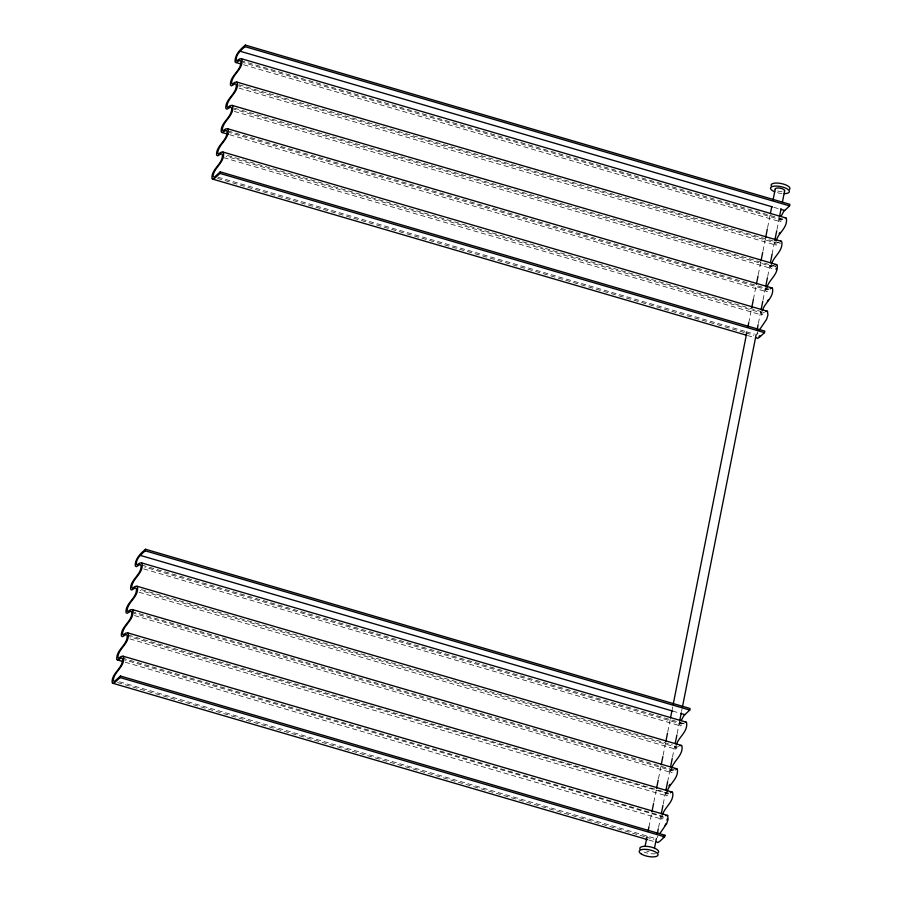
<?xml version="1.0" encoding="UTF-8"?>
<svg xmlns="http://www.w3.org/2000/svg" width="902" height="902" viewBox="0 0 902 902"><rect width="100%" height="100%" fill="white"/><g stroke="black" fill="none" stroke-linecap="round" stroke-linejoin="round"><path stroke-width="0.68" stroke-dasharray="4.51 3.38" d="M661.324 816.062L661.685 819.095L665.18 817.426M665.935 792.734L665.901 795.147L666.95 795.925L670.648 793.783M670.558 769.406L670.524 771.819L671.562 772.597L675.271 770.455M675.181 746.078L675.542 749.111L679.037 747.442M679.804 722.75L679.758 725.163L680.807 725.941L684.505 723.799M761.153 311.9L761.502 314.945L765.009 313.265M765.764 288.572L765.73 290.996L766.768 291.774L770.477 289.621M770.387 265.244L770.342 267.668L771.39 268.435L775.743 266.451L232.569 107.609M775.01 241.916L774.965 244.329L776.013 245.107L780.365 243.123L235.839 83.886M779.621 218.588L779.982 221.621L783.477 219.953M648.899 827.078L651.639 813.266M653.826 802.216L656.284 789.78M658.471 778.73L660.941 766.305M663.128 755.256L665.586 742.82M667.773 731.77L670.231 719.334M672.148 709.671L672.7 706.909M748.728 322.927L751.467 309.115M753.373 299.441L756.113 285.63M758.3 274.58L760.758 262.155M762.945 251.106L765.685 237.294M767.602 227.62L770.06 215.195M658.561 827.517L660.749 816.468M663.218 804.032L665.405 792.982M667.593 781.933L670.051 769.496M672.509 757.071L674.707 746.022M677.165 733.585L679.623 721.16M681.54 711.486L682.081 708.724M758.39 323.367L760.848 310.931M763.036 299.881L765.505 287.456M767.692 276.407L769.88 265.357M772.067 254.296L774.525 241.871M776.983 229.435L779.17 218.385M757.612 334.236L757.928 333.041M756.97 333.593L757.646 331.812M657.141 837.755L657.817 835.974M782.925 219.039L780.963 219.806L243.202 62.542M778.302 242.367L776.351 243.134L238.579 85.87M773.691 265.695L771.729 266.462L233.968 109.198M769.068 289.023L767.106 289.801L229.345 132.526M764.445 312.351L762.494 313.129L226.075 156.26M683.096 723.201L681.134 723.968L144.726 567.099M678.484 746.529L676.523 747.296L140.103 590.427M673.862 769.857L671.9 770.624L134.139 613.36M668.382 793.839L129.516 636.688M663.759 817.167L124.893 660.016M773.815 207.302L779.215 208.881M240.462 60.558L783.624 219.4M243.574 64.752L779.982 221.621M238.951 88.08L775.359 244.949M234.328 111.408L770.748 268.277M227.958 130.937L768.425 288.99M229.717 134.736L766.125 291.605M227.383 155.448L761.096 311.528M223.741 157.67L761.502 314.945M218.013 177.232L744.973 331.338M746.315 331.733L754.422 334.101M217.405 178.393L744.353 332.5M745.706 332.894L753.813 335.262M747.431 335.499L752.832 337.077M672.644 711.058L679.398 713.042M141.986 565.114L683.806 723.562M143.745 568.914L680.153 725.783M141.422 589.626L672.43 744.917M139.122 592.242L675.542 749.111M131.399 611.376L675.914 770.612M134.499 615.57L670.919 772.439M128.129 635.098L668.596 793.151M129.888 638.898L666.296 795.767M122.153 658.032L661.267 815.69M125.265 662.226L661.685 819.095M119.538 681.788L654.604 838.262M117.576 682.555L644.535 836.661M645.888 837.056L653.995 839.424M648.955 840.055L654.356 841.634M780.963 219.806L780.58 218.6M771.729 266.462L771.345 265.256M767.106 289.801L766.723 288.584M681.134 723.968L680.762 722.761M676.523 747.296L676.139 746.089M671.9 770.624L671.516 769.417M667.277 793.952L666.905 792.745M662.666 817.28L662.282 816.073M782.068 191.743A4.781 1.669 11.2 0 1 776.442 190.378M648.955 851.736A4.781 1.669 11.2 0 1 646.644 851.06M781.876 193.535A9.595 3.36 11.2 0 1 776.994 192.588M655.506 853.72A9.595 3.36 11.2 0 1 644.039 852.04"/><path stroke-width="1.35" d="M667.04 820.313L667.198 818.926M776.103 269.495L776.261 268.108M681.19 720.551L683.863 715.624L689.748 710.043L690.053 708.498L145.538 549.262C140.554 553.332 134.905 558.958 135.232 565.926L136.281 566.704L139.99 564.562L141.028 565.34C141.839 574.924 129.809 579.67 130.621 589.254L131.669 590.032L135.368 587.89L136.416 588.668C137.217 598.251 125.186 602.998 125.998 612.582L127.047 613.36L130.745 611.218L131.793 611.996C132.605 621.579 120.575 626.326 121.375 635.91L122.424 636.688L126.133 634.546L127.171 635.324C127.983 644.907 115.952 649.654 116.764 659.238L117.801 660.016L121.511 657.874L122.559 658.652C123.36 668.235 111.329 672.982 112.141 682.566L113.19 683.344L115.039 682.273L120.124 677.571L120.44 676.026L664.954 835.263L664.65 836.808L659.565 841.51L657.705 842.581L656.667 841.814M676.263 745.075C678.439 737.114 687.786 732.063 686.647 722.93L686.14 722.141L141.614 562.904L139.709 563.096L137.093 564.844L136.326 564.28C136.067 558.462 141.287 554.211 145.233 550.806L145.538 549.262M781.019 216.39L783.691 211.463L789.577 205.881L789.881 204.337L245.367 45.1C240.372 49.17 234.734 54.797 235.061 61.764L236.11 62.542L239.808 60.4L240.857 61.178C241.668 70.762 229.638 75.509 230.45 85.092L231.487 85.87L235.196 83.728L236.234 84.506C237.046 94.09 225.015 98.837 225.827 108.42L226.876 109.198L230.574 107.056L231.622 107.834C232.423 117.418 220.404 122.165 221.204 131.748L222.253 132.526L225.951 130.384L227 131.162C227.811 140.746 215.781 145.493 216.581 155.076L217.63 155.854L221.34 153.712L222.377 154.49C223.189 164.074 211.158 168.821 211.97 178.404L213.019 179.182L214.868 178.111L219.953 173.41L220.257 171.865L764.783 331.102L764.479 332.646L759.383 337.348L757.533 338.43L756.485 337.652M776.081 240.913C778.268 232.953 787.615 227.902 786.465 218.769L785.958 217.98L241.443 58.743L239.537 58.934L236.922 60.682L236.155 60.118C235.896 54.312 241.116 50.061 245.051 46.645L245.367 45.1M645.077 846.414L646.993 836.74M648.087 831.216L648.899 827.078M651.909 811.879L653.555 803.592M656.566 788.404L658.201 780.117M661.211 764.919L662.846 756.631M665.856 741.444L667.503 733.157M670.513 717.958L671.877 711.047M673.242 704.146L746.811 332.59M747.905 327.065L748.728 322.927M751.738 307.729L753.373 299.441M756.383 284.254L758.03 275.967M761.04 260.768L762.675 252.481M765.685 237.294L767.32 229.007M770.331 213.808L771.706 206.908M773.07 199.996L775.258 188.946M654.469 848.23L656.374 838.567M657.197 834.418L658.291 828.893M661.301 813.705L662.947 805.418M665.947 790.22L667.593 781.933M670.603 766.734L672.238 758.447M675.248 743.259L676.895 734.972M679.623 721.16L681.269 712.873M682.363 707.348L756.203 334.416M757.026 330.267L758.12 324.743M761.13 309.555L762.765 301.268M765.775 286.069L767.41 277.782M770.421 262.595L772.067 254.296M774.795 240.484L776.712 230.822M779.452 217.01L781.087 208.723M782.462 201.811L784.65 190.762M771.469 264.252C773.645 256.281 782.992 251.23 781.854 242.097L781.346 241.308L236.82 82.071L234.915 82.262L232.299 84.01L231.532 83.446C231.837 74.336 243.461 69.353 241.95 59.532L241.443 58.743M766.847 287.58C769.034 279.609 778.381 274.558 777.231 265.425L776.723 264.636L232.209 105.399L230.303 105.59L227.676 107.338L226.921 106.774C227.214 97.664 238.838 92.692 237.327 82.86L236.82 82.071M762.224 310.908C764.411 302.937 773.758 297.885 772.608 288.753L772.101 287.964L227.586 128.727L225.68 128.918L223.065 130.677L222.298 130.102C222.602 120.992 234.216 116.02 232.705 106.188L232.209 105.399M671.64 768.403C673.828 760.442 683.175 755.391 682.025 746.258L681.517 745.469L136.991 586.232L135.097 586.424L132.47 588.172L131.703 587.608C132.008 578.486 143.632 573.514 142.121 563.682L141.614 562.904M667.018 791.731C669.205 783.77 678.552 778.719 677.402 769.586L676.895 768.797L132.38 609.56L130.474 609.752L127.859 611.5L127.092 610.936C127.396 601.814 139.009 596.842 137.499 587.01L136.991 586.232M662.395 815.058C664.582 807.098 673.929 802.047 672.779 792.914L672.283 792.125L127.757 632.888L125.852 633.08L123.236 634.828L122.469 634.264C122.773 625.142 134.398 620.17 132.887 610.338L132.38 609.56M665.045 825.522L665.924 823.718M759.067 330.425L766.531 319.477L767.94 315.148L767.489 311.291L222.963 152.055L221.058 152.246L218.442 154.005L217.675 153.43C217.98 144.32 229.604 139.348 228.093 129.516L227.586 128.727M767.388 301.2L768.47 299.723M668.946 785.822L670.028 784.345M659.982 833.347L666.702 823.639L668.111 819.309L667.66 815.453L123.134 656.216L121.24 656.408L118.613 658.156L117.846 657.592C118.151 648.47 129.775 643.498 128.264 633.666L127.757 632.888M779.091 233.539L780.174 232.378M220.257 171.865L214.45 177.096L213.052 176.758C213.357 167.648 224.981 162.676 223.47 152.844L222.963 152.055M120.44 676.026L114.622 681.258L113.235 680.92C113.539 671.81 125.152 666.826 123.642 657.006L123.134 656.216M662.97 837.101L664.954 835.263M758.965 336.345L759.834 335.679M774.818 264.838L776.723 264.636M770.207 288.166L772.101 287.964M765.584 311.494L767.489 311.291M679.612 745.661L681.517 745.469M675 768.989L676.895 768.797M670.378 792.317L672.283 792.125M665.755 815.645L667.66 815.453M785.146 217.777L785.958 217.98M780.523 241.105L781.346 241.308M685.317 721.938L686.14 722.141M245.051 46.645L789.577 205.881M240.101 51.222L772.462 206.908M780.568 209.275L784.627 210.459M235.467 62.385L240.868 63.963M221.61 132.369L228.364 134.342M219.953 173.41L764.479 332.646M212.365 179.024L746.078 335.104M145.233 550.806L689.748 710.043M140.284 555.384L672.644 711.058M680.751 713.437L684.798 714.621M117.159 659.858L122.559 661.437M120.124 677.571L664.65 836.808M112.536 683.186L647.602 839.661M775.348 189.409A4.781 1.669 11.2 0 1 780.219 188.202A4.781 1.669 11.2 0 1 784.413 191.156M771.311 185.925A9.595 3.36 11.2 0 1 781.087 183.512A9.595 3.36 11.2 0 1 789.509 189.443M774.773 191.822A9.595 3.36 11.2 0 1 773.082 186.319A9.595 3.36 11.2 0 1 787.514 189.116A9.595 3.36 11.2 0 1 784.199 193.648M639.98 849.177A9.595 3.36 11.2 0 1 649.767 846.764A9.595 3.36 11.2 0 1 658.189 852.706M641.581 854.171A9.595 3.36 11.2 0 0 657.581 855.739A9.595 3.36 11.2 0 0 646.7 849.436A9.595 3.36 11.2 0 0 641.581 854.171"/></g></svg>
